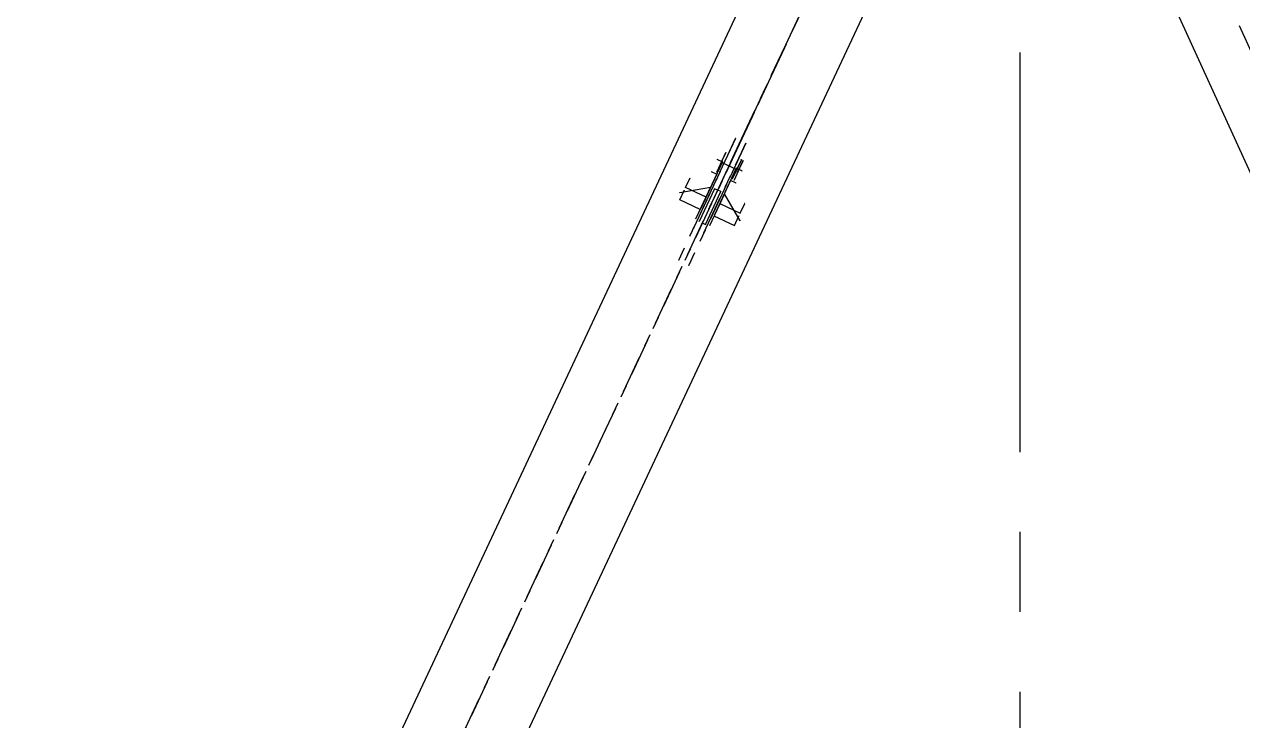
# Model space of a CAD drawing. Header units: millimetres. Extents: x 2368 to 8313, y 7493 to 11698.
# Drawn here: x 4481.4 to 4578.3, y 11343.4 to 11398.7 of the extents above; entities that cross this region are included whole.
import ezdxf

# ---------------------------------------------------------------- set-up
doc = ezdxf.new("R2010")
doc.units = ezdxf.units.MM
for name, pattern in [('CENTER', [50.8, 31.75, -6.35, 6.35, -6.35]), ('XKITLINE00', [0]), ('XKITLINE03', [6, 3, -1, 1, -1])]:
    doc.linetypes.add(name, pattern=pattern)

msp = doc.modelspace()

# ---------------------------------------------------------------- linework, layer by layer
at = {"color": 6, "linetype": 'CENTER'}
msp.add_line((4560.5882, 10907.5139), (4560.5882, 11495.735), dxfattribs=at)
at = {"color": 8, "linetype": 'XKITLINE03'}
for p, q in [((4396.5881, 11087.0404), (4560.5881, 11436.8368)), ((4396.5882, 11087.0404), (4560.5882, 11436.8368)), ((4560.5881, 11436.8368), (4724.5881, 11077.119)), ((4560.5882, 11436.8368), (4724.5882, 11077.119)), ((4543.6773, 11400.7675), (4487.0435, 11279.9733)), ((4541.8425, 11396.854), (4535.9236, 11384.2297)), ((4538.2547, 11389.2016), (4541.8808, 11396.9357)), ((4534.6278, 11382.5258), (4537.6391, 11388.9487)), ((4537.9657, 11389.6452), (4536.427, 11386.3635)), ((4538.7805, 11389.2632), (4537.2419, 11385.9815)), ((4537.5654, 11387.7314), (4538.2547, 11389.2016)), ((4537.6391, 11388.9487), (4537.9657, 11389.6452)), ((4538.454, 11388.5667), (4538.7805, 11389.2632)), ((4535.4426, 11382.1438), (4538.454, 11388.5667)), ((4536.9021, 11387.9186), (4536.4607, 11386.9772)), ((4536.4765, 11388.0002), (4536.9292, 11387.788)), ((4536.7475, 11387.5889), (4537.1889, 11388.5303)), ((4537.1889, 11388.5303), (4536.9021, 11387.9186)), ((4537.9789, 11387.0116), (4538.4203, 11387.953)), ((4538.1238, 11386.9437), (4538.5652, 11387.8851)), ((4538.4203, 11387.953), (4538.1335, 11387.3413)), ((4538.5652, 11387.8851), (4538.2784, 11387.2733)), ((4536.9292, 11387.788), (4535.6122, 11384.9789)), ((4536.0139, 11387.0135), (4536.4666, 11386.8013)), ((4536.0623, 11384.5254), (4537.5654, 11387.7314)), ((4538.0157, 11387.2786), (4536.6987, 11384.4695)), ((4536.8973, 11387.7198), (4537.9838, 11387.2104)), ((4538.1335, 11387.3413), (4537.6921, 11386.3998)), ((4538.2784, 11387.2733), (4537.837, 11386.3319)), ((4538.4685, 11387.0663), (4538.0157, 11387.2786)), ((4536.427, 11386.3635), (4533.4157, 11379.9406)), ((4533.9824, 11385.7431), (4534.3384, 11386.5023)), ((4537.2419, 11385.9815), (4534.2306, 11379.5586)), ((4536.4666, 11386.8013), (4535.1496, 11383.9922)), ((4537.5531, 11386.2919), (4536.2361, 11383.4828)), ((4538.0058, 11386.0796), (4537.5531, 11386.2919)), ((4533.5198, 11384.7563), (4533.8757, 11385.5156)), ((4533.5248, 11385.3558), (4535.9587, 11385.7651)), ((4535.6122, 11384.9789), (4533.9824, 11385.7431)), ((4535.9587, 11385.7651), (4534.7669, 11383.2231)), ((4536.2802, 11385.6498), (4535.0611, 11383.0497)), ((4535.5682, 11382.812), (4536.7872, 11385.412)), ((4537.0814, 11385.2387), (4535.8896, 11382.6967)), ((4536.5371, 11385.5383), (4536.2802, 11385.6498)), ((4536.7872, 11385.412), (4536.5371, 11385.5383)), ((4538.3235, 11383.1059), (4537.0814, 11385.2387)), ((4535.1496, 11383.9922), (4533.5198, 11384.7563)), ((4535.9236, 11384.2297), (4536.0623, 11384.5254)), ((4536.6987, 11384.4695), (4538.3285, 11383.7054)), ((4538.3285, 11383.7054), (4538.6845, 11384.4646)), ((4536.2361, 11383.4828), (4537.8659, 11382.7187)), ((4537.8659, 11382.7187), (4538.2219, 11383.4779)), ((4535.3112, 11382.9235), (4535.5682, 11382.812))]:
    msp.add_line(p, q, dxfattribs=at)
at = {"color": 8, "linetype": 'XKITLINE00'}
for p, q in [((4543.5416, 11411.2266), (4479.3481, 11274.3079)), ((4568.3579, 11410.017), (4709.0433, 11101.4374)), ((4551.8238, 11407.3948), (4413.0825, 11111.4729))]:
    msp.add_line(p, q, dxfattribs=at)
for centre in [(4541.8425, 11396.854), (4541.8808, 11396.9357), (4537.6391, 11388.9487), (4537.6391, 11388.9487), (4537.9657, 11389.6452), (4537.9657, 11389.6452), (4538.2547, 11389.2016), (4538.2547, 11389.2016), (4538.7805, 11389.2632), (4538.7805, 11389.2632), (4536.4765, 11388.0002), (4536.9021, 11387.9186), (4536.9021, 11387.9186), (4537.1889, 11388.5303), (4537.1889, 11388.5303), (4538.4203, 11387.953), (4538.4203, 11387.953), (4538.454, 11388.5667), (4538.454, 11388.5667), (4538.5652, 11387.8851), (4538.5652, 11387.8851), (4536.0139, 11387.0135), (4536.4607, 11386.9772), (4536.7475, 11387.5889), (4536.8973, 11387.7198), (4536.9292, 11387.788), (4536.9292, 11387.788), (4537.5654, 11387.7314), (4537.5654, 11387.7314), (4537.9789, 11387.0116), (4537.9838, 11387.2104), (4538.0157, 11387.2786), (4538.0157, 11387.2786), (4538.1238, 11386.9437), (4538.1335, 11387.3413), (4538.1335, 11387.3413), (4538.2784, 11387.2733), (4538.2784, 11387.2733), (4538.4685, 11387.0663), (4534.3384, 11386.5023), (4536.427, 11386.3635), (4536.427, 11386.3635), (4536.4666, 11386.8013), (4536.4666, 11386.8013), (4537.2419, 11385.9815), (4537.2419, 11385.9815), (4537.5531, 11386.2919), (4537.5531, 11386.2919), (4537.6921, 11386.3998), (4537.837, 11386.3319), (4538.0058, 11386.0796), (4533.5248, 11385.3558), (4533.8757, 11385.5156), (4533.9824, 11385.7431), (4533.9824, 11385.7431), (4535.6122, 11384.9789), (4535.6122, 11384.9789), (4535.9587, 11385.7651), (4535.9587, 11385.7651), (4536.2802, 11385.6498), (4536.2802, 11385.6498), (4536.5371, 11385.5383), (4536.5371, 11385.5383), (4536.7872, 11385.412), (4536.7872, 11385.412), (4537.0814, 11385.2387), (4537.0814, 11385.2387), (4533.5198, 11384.7563), (4533.5198, 11384.7563), (4535.1496, 11383.9922), (4535.1496, 11383.9922), (4535.9236, 11384.2297), (4535.9236, 11384.2297), (4536.0623, 11384.5254), (4536.0623, 11384.5254), (4536.6987, 11384.4695), (4536.6987, 11384.4695), (4538.6845, 11384.4646), (4534.7669, 11383.2231), (4535.0611, 11383.0497), (4536.2361, 11383.4828), (4536.2361, 11383.4828), (4538.2219, 11383.4779), (4538.3235, 11383.1059), (4538.3285, 11383.7054), (4538.3285, 11383.7054), (4534.6278, 11382.5258), (4535.3112, 11382.9235), (4535.4426, 11382.1438), (4535.5682, 11382.812), (4535.5682, 11382.812), (4535.8896, 11382.6967), (4537.8659, 11382.7187), (4537.8659, 11382.7187), (4533.4157, 11379.9406), (4534.2306, 11379.5586)]:
    msp.add_circle(centre, 0.004, dxfattribs=at)

doc.saveas('drawing.dxf')
